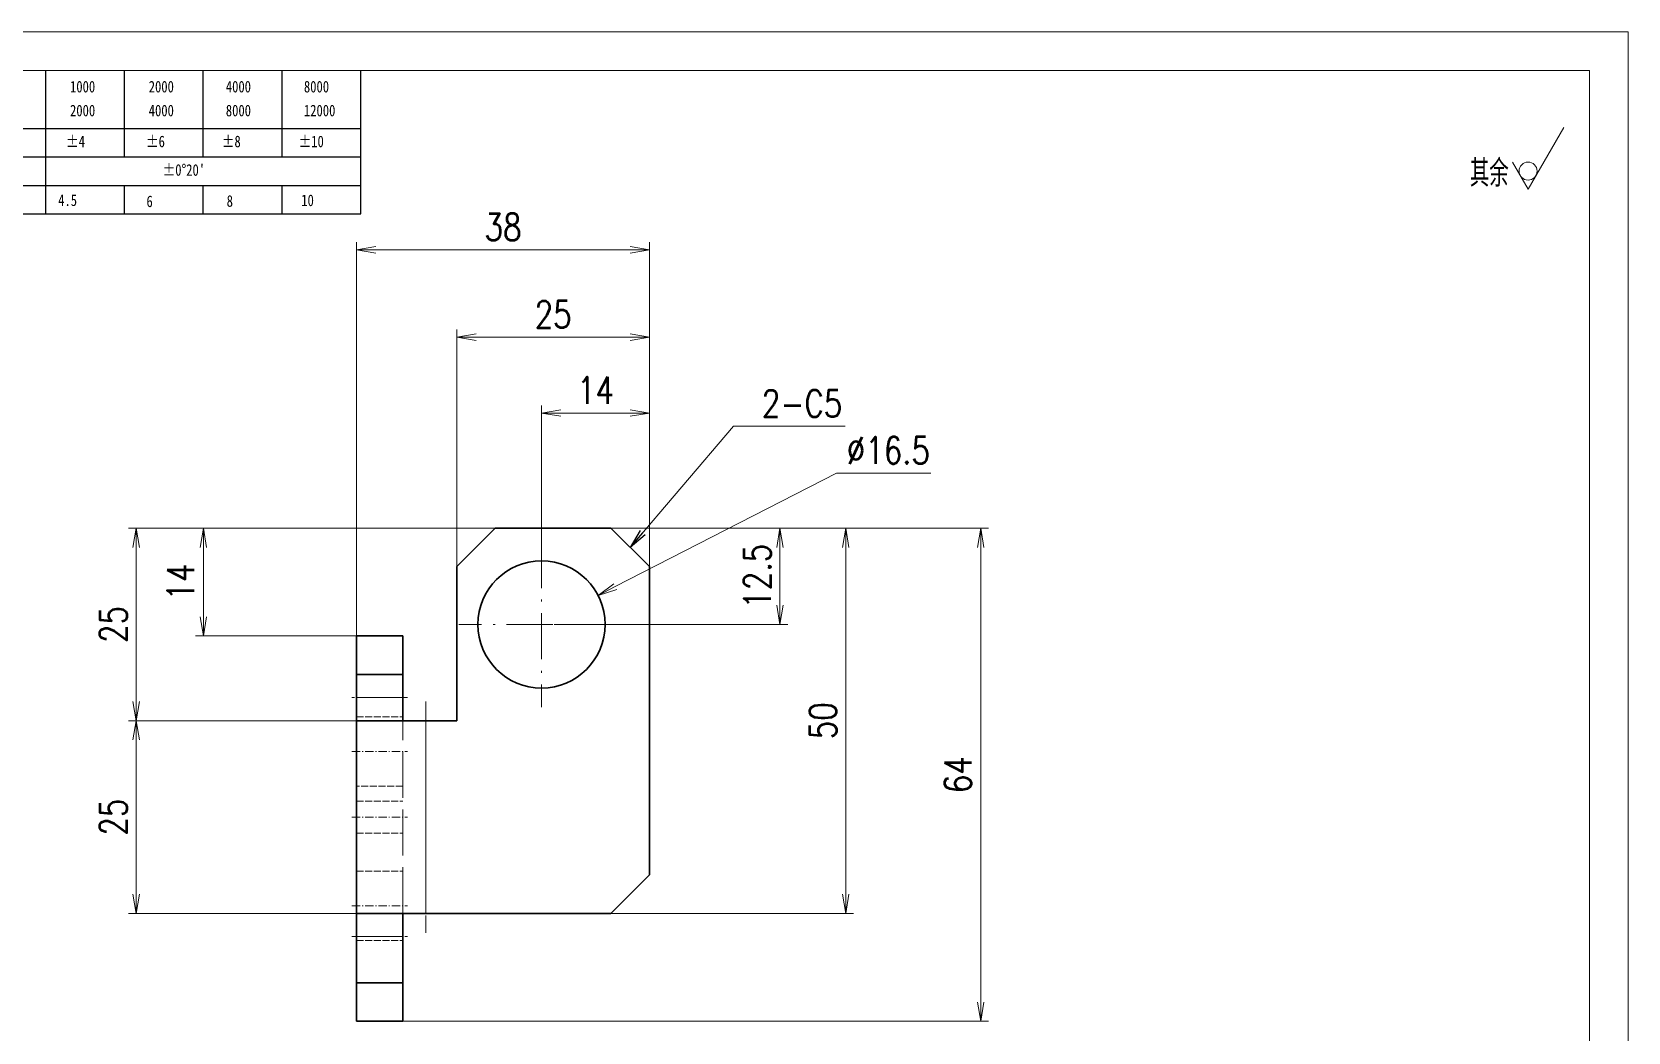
# Model space of a CAD drawing. Header units: millimetres. Extents: x 30878 to 98787, y -104020 to -37329.
# Drawn here: x 31611.5 to 31818.5, y -50974 to -50844.3 of the extents above; entities that cross this region are included whole.
import ezdxf

# ---------------------------------------------------------------- set-up
doc = ezdxf.new("R2010")
doc.units = ezdxf.units.MM
doc.header["$LTSCALE"] = 0.5
for name, pattern in [('AM_ISO02W050x2', [3.75, 3, -0.75]), ('AM_ISO08W050x2', [9, 6, -0.75, 1.5, -0.75]), ('DASHDOT', [18.5, 12, -3, 0.5, -3]), ('DASHED', [15, 12, -3]), ('DOT2', [0.125, 0, -0.125])]:
    doc.linetypes.add(name, pattern=pattern)
for name, color, linetype, lineweight in [('中心线', 2, 'AM_ISO08W050x2', 18), ('图框', 7, 'Continuous', 18), ('标注线', 3, 'Continuous', 18), ('虚线', 1, 'AM_ISO02W050x2', 18)]:
    doc.layers.add(name, color=color, linetype=linetype, lineweight=lineweight)
doc.layers.add('图\\M+19E79\\M+195B6\\M+18E9A', color=7, linetype='Continuous')
doc.layers.add('打印', color=7, linetype='Continuous', lineweight=15, plot=False)
doc.layers.add('打印-禁用', color=7, linetype='Continuous', lineweight=15, plot=False)
doc.styles.add('DIM', font='romans.shx', dxfattribs={"width": 0.8, "bigfont": 'bigfont.shx'})
doc.styles.add('国标', font='simfang.ttf', dxfattribs={"width": 0.8})
doc.styles.add('机械长仿宋', font='gbenor.shx', dxfattribs={"height": 1, "bigfont": 'gbcbig.shx'})
doc.dimstyles.new('DEH 1-1', dxfattribs={"dimtxt": 3.5, "dimasz": 2.5, "dimexe": 1, "dimexo": 0, "dimgap": 1.2, "dimtad": 1, "dimtoh": 1, "dimdsep": 46, "dimtxsty": 'DIM', "dimblk": 'OPEN', "dimcen": 0, "dimclrd": 8, "dimclre": 8, "dimclrt": 2, "dimazin": 2, "dimtfac": 0.5, "dimtmove": 0, "dimatfit": 3, "dimldrblk": 'OPEN', "dimfxl": 0, "dimtolj": 2, "dimlwd": 18, "dimlwe": 18, "dimarcsym": 0})
doc.dimstyles.new('DEH 1-1$0', dxfattribs={"dimtxt": 3.5, "dimasz": 2.5, "dimexe": 1, "dimexo": 0, "dimgap": 1.2, "dimtad": 1, "dimzin": 9, "dimdsep": 46, "dimtxsty": 'DIM', "dimblk": 'OPEN', "dimcen": 0, "dimclrd": 8, "dimclre": 8, "dimclrt": 2, "dimazin": 2, "dimtfac": 0.5, "dimtmove": 0, "dimatfit": 3, "dimldrblk": 'OPEN', "dimfxl": 0, "dimtolj": 2, "dimlwd": 18, "dimlwe": 18, "dimarcsym": 0})
doc.dimstyles.new('DEH 1-1$3', dxfattribs={"dimtxt": 3.5, "dimasz": 2.5, "dimexe": 1, "dimexo": 0, "dimgap": 1.2, "dimtad": 1, "dimtoh": 1, "dimdsep": 46, "dimtxsty": 'DIM', "dimblk": 'OPEN', "dimcen": 0, "dimclrd": 8, "dimclre": 8, "dimclrt": 2, "dimazin": 2, "dimtfac": 0.5, "dimtofl": 0, "dimtmove": 0, "dimatfit": 3, "dimldrblk": 'OPEN', "dimfxl": 0, "dimtolj": 2, "dimlwd": 18, "dimlwe": 18, "dimarcsym": 0})

# ---------------------------------------------------------------- blocks, each defined once
blk = doc.blocks.new('GZDEH零件A3图框V01版')
at = {"layer": '图\\M+19E79\\M+195B6\\M+18E9A', "color": 9}
for p, q in [((3072.2, -1561.98), (3072.2, -1554.46)), ((3082.42, -1561.98), (3082.42, -1554.46)), ((3092.64, -1561.98), (3092.64, -1554.46)), ((3102.86, -1561.98), (3102.86, -1554.46)), ((3113.09, -1573.08), (3113.09, -1554.46)), ((2996.09, -1561.98), (3113.09, -1561.98)), ((3072.2, -1573.08), (3072.2, -1561.98)), ((3082.42, -1565.68), (3082.42, -1561.98)), ((3092.64, -1565.68), (3092.64, -1561.98)), ((3102.86, -1565.68), (3102.86, -1561.98)), ((2996.09, -1565.68), (3113.09, -1565.68)), ((2996.09, -1569.38), (3113.09, -1569.38)), ((3082.42, -1573.08), (3082.42, -1569.48)), ((3092.64, -1573.08), (3092.64, -1569.38)), ((3102.86, -1573.08), (3102.86, -1569.38)), ((2990.09, -1573.08), (3113.09, -1573.08))]:
    blk.add_line(p, q, dxfattribs=at)
at = {"layer": '图框', "linetype": 'Continuous'}
for p, q in [((3272.49, -1554.46), (2882.49, -1554.46)), ((3272.49, -1832.96), (3272.49, -1554.46))]:
    blk.add_line(p, q, dxfattribs=at)
at = {"layer": '打印-禁用', "linetype": 'Continuous'}
for p, q in [((3277.49, -1549.46), (2857.49, -1549.46)), ((3277.49, -1846.46), (3277.49, -1549.46))]:
    blk.add_line(p, q, dxfattribs=at)
at = {"layer": '图\\M+19E79\\M+195B6\\M+18E9A', "color": 9, "style": '国标', "width": 0.8}
for s, p in [('1000', (3075.36, -1557.31)), ('2000', (3085.57, -1557.31)), ('4000', (3095.57, -1557.31)), ('8000', (3105.7, -1557.31)), ('2000', (3075.36, -1560.41)), ('4000', (3085.57, -1560.41)), ('8000', (3095.57, -1560.41)), ('12000', (3105.7, -1560.41)), ('±4', (3074.85, -1564.42)), ('±6', (3085.22, -1564.42)), ('±8', (3095.06, -1564.42)), ('±10', (3105.02, -1564.42)), ("±0%%D20'", (3087.38, -1568.12)), ('4.5', (3073.82, -1572.05)), ('6', (3085.28, -1572.19)), ('8', (3095.68, -1572.15)), ('10', (3105.36, -1572.06))]:
    blk.add_text(s, height=1.5, dxfattribs=at).set_placement(p)
blk = doc.blocks.new('DEH A3')
at = {"layer": '图框'}
blk.add_blockref('GZDEH零件A3图框V01版', (-2857.49, 1846.46), dxfattribs=at)
blk = doc.blocks.new('FINISHER_NON')
at = {"layer": '标注线'}
for p, q in [((0, 0), (4.62, 8)), ((-2.02, 3.5), (0, 0))]:
    blk.add_line(p, q, dxfattribs=at)
blk.add_circle((0, 2.33), 1.17, dxfattribs=at)
blk = doc.blocks.new('其余不去材料')
at = {"layer": '标注线'}
blk.add_blockref('FINISHER_NON', (0, 0), dxfattribs=at)
at = {"layer": '标注线', "color": 7, "linetype": 'DOT2', "style": '机械长仿宋'}
blk.add_text('其余', height=3.5, dxfattribs=at).set_placement((-7.56, 0.3))
blk = doc.blocks.new('_Open')
at = {"color": 0, "linetype": 'ByBlock', "lineweight": -2}
for p, q in [((-1, 0.167), (0, 0)), ((-1, -0.167), (0, 0)), ((0, 0), (-1, 0))]:
    blk.add_line(p, q, dxfattribs=at)
blk = doc.blocks.new('*D50')
at = {"layer": 'Defpoints', "color": 0, "transparency": 16777216}
for p in [(31691.59, -50872.53), (31691.59, -50913.64), (31653.59, -50922.64)]:
    blk.add_point(p, dxfattribs=at)
at = {"layer": '标注线', "color": 8, "lineweight": 18, "transparency": 16777216}
for p, q in [((31653.59, -50922.64), (31653.59, -50871.53)), ((31691.59, -50913.64), (31691.59, -50871.53)), ((31656.09, -50872.53), (31689.09, -50872.53))]:
    blk.add_line(p, q, dxfattribs=at)
at = {"layer": '标注线', "color": 8, "lineweight": 18, "transparency": 16777216, "xscale": 2.5, "yscale": 2.5, "zscale": 2.5, "rotation": 180}
blk.add_blockref('_Open', (31653.59, -50872.53), dxfattribs=at)
at = {"layer": '标注线', "color": 8, "lineweight": 18, "transparency": 16777216, "xscale": 2.5, "yscale": 2.5, "zscale": 2.5}
blk.add_blockref('_Open', (31691.59, -50872.53), dxfattribs=at)
at = {"layer": '标注线', "color": 2, "transparency": 16777216, "insert": (31672.59, -50869.58), "char_height": 3.5, "attachment_point": 5, "style": 'DIM'}
blk.add_mtext('\\A2;38', dxfattribs=at)
blk = doc.blocks.new('*D51')
at = {"layer": 'Defpoints', "color": 0, "transparency": 16777216}
for p in [(31666.59, -50883.87), (31666.59, -50913.64), (31691.59, -50913.64)]:
    blk.add_point(p, dxfattribs=at)
at = {"layer": '标注线', "color": 8, "lineweight": 18, "transparency": 16777216}
for p, q in [((31666.59, -50913.64), (31666.59, -50882.87)), ((31689.09, -50883.87), (31669.09, -50883.87)), ((31691.59, -50913.64), (31691.59, -50882.87))]:
    blk.add_line(p, q, dxfattribs=at)
at = {"layer": '标注线', "color": 8, "lineweight": 18, "transparency": 16777216, "xscale": 2.5, "yscale": 2.5, "zscale": 2.5, "rotation": 180}
blk.add_blockref('_Open', (31666.59, -50883.87), dxfattribs=at)
at = {"layer": '标注线', "color": 8, "lineweight": 18, "transparency": 16777216, "xscale": 2.5, "yscale": 2.5, "zscale": 2.5}
blk.add_blockref('_Open', (31691.59, -50883.87), dxfattribs=at)
at = {"layer": '标注线', "color": 2, "transparency": 16777216, "insert": (31679.09, -50880.92), "char_height": 3.5, "attachment_point": 5, "style": 'DIM'}
blk.add_mtext('\\A2;25', dxfattribs=at)
blk = doc.blocks.new('*D52')
at = {"layer": 'Defpoints', "color": 0, "transparency": 16777216}
for p in [(31686.59, -50908.64), (31659.59, -50972.64), (31734.56, -50972.64)]:
    blk.add_point(p, dxfattribs=at)
at = {"layer": '标注线', "color": 8, "lineweight": 18, "transparency": 16777216}
for p, q in [((31686.59, -50908.64), (31735.56, -50908.64)), ((31734.56, -50911.14), (31734.56, -50970.14)), ((31659.59, -50972.64), (31735.56, -50972.64))]:
    blk.add_line(p, q, dxfattribs=at)
at = {"layer": '标注线', "color": 8, "lineweight": 18, "transparency": 16777216, "xscale": 2.5, "yscale": 2.5, "zscale": 2.5}
for p, rotation in [((31734.56, -50908.64), 90), ((31734.56, -50972.64), 270)]:
    blk.add_blockref('_Open', p, dxfattribs=dict(at, rotation=rotation))
at = {"layer": '标注线', "color": 2, "transparency": 16777216, "insert": (31731.61, -50940.64), "char_height": 3.5, "attachment_point": 5, "rotation": 90, "style": 'DIM'}
blk.add_mtext('\\A2;64', dxfattribs=at)
blk = doc.blocks.new('*D53')
at = {"layer": 'Defpoints', "color": 0, "transparency": 16777216}
for p in [(31699.76, -50908.64), (31682.96, -50958.64), (31717.05, -50958.64)]:
    blk.add_point(p, dxfattribs=at)
at = {"layer": '标注线', "color": 8, "lineweight": 18, "transparency": 16777216}
for p, q in [((31699.76, -50908.64), (31718.05, -50908.64)), ((31717.05, -50911.14), (31717.05, -50956.14)), ((31682.96, -50958.64), (31718.05, -50958.64))]:
    blk.add_line(p, q, dxfattribs=at)
at = {"layer": '标注线', "color": 8, "lineweight": 18, "transparency": 16777216, "xscale": 2.5, "yscale": 2.5, "zscale": 2.5}
for p, rotation in [((31717.05, -50908.64), 90), ((31717.05, -50958.64), 270)]:
    blk.add_blockref('_Open', p, dxfattribs=dict(at, rotation=rotation))
at = {"layer": '标注线', "color": 2, "transparency": 16777216, "insert": (31714.1, -50933.64), "char_height": 3.5, "attachment_point": 5, "rotation": 90, "style": 'DIM'}
blk.add_mtext('\\A2;50', dxfattribs=at)
blk = doc.blocks.new('*D54')
at = {"layer": 'Defpoints', "color": 0, "transparency": 16777216}
for p in [(31696.74, -50908.64), (31679.22, -50921.14), (31708.52, -50921.14)]:
    blk.add_point(p, dxfattribs=at)
at = {"layer": '标注线', "color": 8, "lineweight": 18, "transparency": 16777216}
for p, q in [((31696.74, -50908.64), (31709.52, -50908.64)), ((31708.52, -50911.14), (31708.52, -50918.64)), ((31679.22, -50921.14), (31709.52, -50921.14))]:
    blk.add_line(p, q, dxfattribs=at)
at = {"layer": '标注线', "color": 8, "lineweight": 18, "transparency": 16777216, "xscale": 2.5, "yscale": 2.5, "zscale": 2.5}
for p, rotation in [((31708.52, -50908.64), 90), ((31708.52, -50921.14), 270)]:
    blk.add_blockref('_Open', p, dxfattribs=dict(at, rotation=rotation))
at = {"layer": '标注线', "color": 2, "transparency": 16777216, "insert": (31705.57, -50914.89), "char_height": 3.5, "attachment_point": 5, "rotation": 90, "style": 'DIM'}
blk.add_mtext('\\A2;12.5', dxfattribs=at)
blk = doc.blocks.new('*D55')
at = {"layer": 'Defpoints', "color": 0, "transparency": 16777216}
for p in [(31691.59, -50893.72), (31677.59, -50910.42), (31691.59, -50913.64)]:
    blk.add_point(p, dxfattribs=at)
at = {"layer": '标注线', "color": 8, "lineweight": 18, "transparency": 16777216}
for p, q in [((31677.59, -50910.42), (31677.59, -50892.72)), ((31680.09, -50893.72), (31689.09, -50893.72)), ((31691.59, -50913.64), (31691.59, -50892.72))]:
    blk.add_line(p, q, dxfattribs=at)
at = {"layer": '标注线', "color": 8, "lineweight": 18, "transparency": 16777216, "xscale": 2.5, "yscale": 2.5, "zscale": 2.5, "rotation": 180}
blk.add_blockref('_Open', (31677.59, -50893.72), dxfattribs=at)
at = {"layer": '标注线', "color": 8, "lineweight": 18, "transparency": 16777216, "xscale": 2.5, "yscale": 2.5, "zscale": 2.5}
blk.add_blockref('_Open', (31691.59, -50893.72), dxfattribs=at)
at = {"layer": '标注线', "color": 2, "transparency": 16777216, "insert": (31684.59, -50890.77), "char_height": 3.5, "attachment_point": 5, "style": 'DIM'}
blk.add_mtext('\\A2;14', dxfattribs=at)
blk = doc.blocks.new('*D56')
at = {"layer": 'Defpoints', "color": 0, "transparency": 16777216}
for p in [(31684.92, -50917.38), (31670.25, -50924.91)]:
    blk.add_point(p, dxfattribs=at)
at = {"layer": '标注线', "color": 8, "lineweight": 18, "transparency": 16777216}
for p, q in [((31715.84, -50901.51), (31687.15, -50916.24)), ((31728.11, -50901.51), (31715.84, -50901.51))]:
    blk.add_line(p, q, dxfattribs=at)
at = {"layer": '标注线', "color": 8, "lineweight": 18, "transparency": 16777216, "xscale": 2.5, "yscale": 2.5, "zscale": 2.5, "rotation": 207.1677624086692}
blk.add_blockref('_Open', (31684.92, -50917.38), dxfattribs=at)
at = {"layer": '标注线', "color": 2, "transparency": 16777216, "insert": (31722.58, -50898.56), "char_height": 3.5, "attachment_point": 5, "style": 'DIM'}
blk.add_mtext('\\A2;∅16.5', dxfattribs=at)
blk = doc.blocks.new('*D60')
at = {"layer": 'Defpoints', "color": 0, "transparency": 16777216}
for p in [(31674.89, -50908.64), (31625, -50933.64), (31666.59, -50933.64)]:
    blk.add_point(p, dxfattribs=at)
at = {"layer": '标注线', "color": 8, "lineweight": 18, "transparency": 16777216}
for p, q in [((31674.89, -50908.64), (31624, -50908.64)), ((31625, -50911.14), (31625, -50931.14)), ((31666.59, -50933.64), (31624, -50933.64))]:
    blk.add_line(p, q, dxfattribs=at)
at = {"layer": '标注线', "color": 8, "lineweight": 18, "transparency": 16777216, "xscale": 2.5, "yscale": 2.5, "zscale": 2.5}
for p, rotation in [((31625, -50908.64), 90), ((31625, -50933.64), 270)]:
    blk.add_blockref('_Open', p, dxfattribs=dict(at, rotation=rotation))
at = {"layer": '标注线', "color": 2, "transparency": 16777216, "insert": (31622.05, -50921.14), "char_height": 3.5, "attachment_point": 5, "rotation": 90, "style": 'DIM'}
blk.add_mtext('\\A2;25', dxfattribs=at)
blk = doc.blocks.new('*D61')
at = {"layer": 'Defpoints', "color": 0, "transparency": 16777216}
for p in [(31633.71, -50908.64), (31649.45, -50908.64), (31656.59, -50922.64)]:
    blk.add_point(p, dxfattribs=at)
at = {"layer": '标注线', "color": 8, "lineweight": 18, "transparency": 16777216}
for p, q in [((31649.45, -50908.64), (31632.71, -50908.64)), ((31633.71, -50920.14), (31633.71, -50911.14)), ((31656.59, -50922.64), (31632.71, -50922.64))]:
    blk.add_line(p, q, dxfattribs=at)
at = {"layer": '标注线', "color": 8, "lineweight": 18, "transparency": 16777216, "xscale": 2.5, "yscale": 2.5, "zscale": 2.5}
for p, rotation in [((31633.71, -50908.64), 90), ((31633.71, -50922.64), 270)]:
    blk.add_blockref('_Open', p, dxfattribs=dict(at, rotation=rotation))
at = {"layer": '标注线', "color": 2, "transparency": 16777216, "insert": (31630.76, -50915.64), "char_height": 3.5, "attachment_point": 5, "rotation": 90, "style": 'DIM'}
blk.add_mtext('\\A2;14', dxfattribs=at)
blk = doc.blocks.new('*D62')
at = {"layer": 'Defpoints', "color": 0, "transparency": 16777216}
for p in [(31637.94, -50933.64), (31625, -50958.64), (31666.65, -50958.64)]:
    blk.add_point(p, dxfattribs=at)
at = {"layer": '标注线', "color": 8, "lineweight": 18, "transparency": 16777216}
for p, q in [((31637.94, -50933.64), (31624, -50933.64)), ((31625, -50936.14), (31625, -50956.14)), ((31666.65, -50958.64), (31624, -50958.64))]:
    blk.add_line(p, q, dxfattribs=at)
at = {"layer": '标注线', "color": 8, "lineweight": 18, "transparency": 16777216, "xscale": 2.5, "yscale": 2.5, "zscale": 2.5}
for p, rotation in [((31625, -50933.64), 90), ((31625, -50958.64), 270)]:
    blk.add_blockref('_Open', p, dxfattribs=dict(at, rotation=rotation))
at = {"layer": '标注线', "color": 2, "transparency": 16777216, "insert": (31622.05, -50946.14), "char_height": 3.5, "attachment_point": 5, "rotation": 90, "style": 'DIM'}
blk.add_mtext('\\A2;25', dxfattribs=at)

msp = doc.modelspace()

# ---------------------------------------------------------------- linework, layer by layer
at = {"color": 7, "lineweight": 35, "ltscale": 0.176777}
for p, q in [((31671.585, -50908.644), (31666.585, -50913.644)), ((31691.585, -50913.644), (31686.585, -50908.644)), ((31691.585, -50953.644), (31686.585, -50958.644))]:
    msp.add_line(p, q, dxfattribs=at)
at = {"color": 7, "lineweight": 35, "ltscale": 0.375}
msp.add_line((31671.585, -50908.644), (31686.585, -50908.644), dxfattribs=at)
at = {"color": 7, "lineweight": 35}
for p, q in [((31666.585, -50913.644), (31666.585, -50933.644)), ((31691.585, -50913.644), (31691.585, -50953.644)), ((31653.585, -50933.644), (31653.585, -50958.644)), ((31686.585, -50958.644), (31662.585, -50958.644))]:
    msp.add_line(p, q, dxfattribs=at)
at = {"color": 7, "lineweight": 35, "ltscale": 0.125}
for p, q in [((31653.585, -50922.644), (31653.585, -50927.644)), ((31659.585, -50922.644), (31659.585, -50927.644)), ((31653.585, -50972.644), (31653.585, -50967.644)), ((31659.585, -50972.644), (31659.585, -50967.644))]:
    msp.add_line(p, q, dxfattribs=at)
at = {"color": 7, "lineweight": 35, "ltscale": 0.15}
for p, q in [((31653.585, -50922.644), (31659.585, -50922.644)), ((31659.585, -50927.644), (31653.585, -50927.644)), ((31653.585, -50961.644), (31653.585, -50967.644)), ((31659.585, -50961.644), (31659.585, -50967.644)), ((31653.585, -50967.644), (31659.585, -50967.644)), ((31653.585, -50972.644), (31659.585, -50972.644))]:
    msp.add_line(p, q, dxfattribs=at)
at = {"color": 7, "lineweight": 35, "ltscale": 0.075}
for p, q in [((31653.585, -50927.644), (31653.585, -50930.644)), ((31659.585, -50927.644), (31659.585, -50930.644)), ((31653.585, -50930.644), (31653.585, -50933.644)), ((31659.585, -50933.644), (31659.585, -50930.644)), ((31653.585, -50958.644), (31653.585, -50961.644)), ((31659.585, -50961.644), (31659.585, -50958.644))]:
    msp.add_line(p, q, dxfattribs=at)
at = {"color": 7, "lineweight": 13, "ltscale": 0.15}
for p, q in [((31659.585, -50930.644), (31653.585, -50930.644)), ((31653.585, -50961.644), (31659.585, -50961.644))]:
    msp.add_line(p, q, dxfattribs=at)
at = {"color": 7, "lineweight": 35, "ltscale": 0.225}
for p, q in [((31653.585, -50933.644), (31662.585, -50933.644)), ((31662.585, -50958.644), (31653.585, -50958.644))]:
    msp.add_line(p, q, dxfattribs=at)
at = {"color": 7, "lineweight": 35, "ltscale": 0.1}
msp.add_line((31666.585, -50933.644), (31662.585, -50933.644), dxfattribs=at)
at = {"color": 7, "lineweight": 13}
msp.add_line((31662.585, -50933.644), (31662.585, -50958.644), dxfattribs=at)
at = {"color": 7, "lineweight": 35}
msp.add_circle((31677.585, -50921.144), 8.25, dxfattribs=at)
at = {"layer": '中心线', "linetype": 'DASHDOT', "lineweight": 13}
for p, q in [((31677.585, -50910.419), (31677.585, -50931.869)), ((31688.31, -50921.144), (31666.86, -50921.144)), ((31662.585, -50931.144), (31662.585, -50961.144))]:
    msp.add_line(p, q, dxfattribs=at)
at = {"layer": '中心线', "linetype": 'DASHDOT', "lineweight": 13, "ltscale": 0.180011}
msp.add_line((31660.185, -50930.644), (31652.985, -50930.644), dxfattribs=at)
at = {"layer": '中心线', "linetype": 'DASHDOT', "lineweight": 13, "ltscale": 0.179999}
for p, q in [((31652.985, -50937.644), (31660.185, -50937.644)), ((31652.985, -50946.144), (31660.185, -50946.144)), ((31652.985, -50957.644), (31660.185, -50957.644)), ((31652.985, -50961.644), (31660.185, -50961.644))]:
    msp.add_line(p, q, dxfattribs=at)
at = {"layer": '打印'}
msp.add_lwpolyline([(31398.544, -50844.256), (31818.544, -50844.256), (31818.544, -51141.256), (31398.544, -51141.256)], close=True, dxfattribs=at)
at = {"layer": '虚线', "linetype": 'DASHED', "lineweight": 13, "ltscale": 0.15}
for p, q in [((31659.585, -50927.644), (31653.585, -50927.644)), ((31653.585, -50933.144), (31659.585, -50933.144)), ((31659.585, -50942.144), (31653.585, -50942.144)), ((31653.585, -50944.077), (31659.585, -50944.077)), ((31653.585, -50944.077), (31659.585, -50944.077)), ((31653.585, -50948.211), (31659.585, -50948.211)), ((31653.585, -50948.211), (31659.585, -50948.211)), ((31653.585, -50953.144), (31659.585, -50953.144)), ((31653.585, -50962.144), (31659.585, -50962.144)), ((31659.585, -50967.644), (31653.585, -50967.644))]:
    msp.add_line(p, q, dxfattribs=at)
at = {"layer": '虚线', "linetype": 'DASHED', "lineweight": 13}
for p, q in [((31659.585, -50958.644), (31659.585, -50933.644)), ((31662.585, -50958.644), (31662.585, -50933.644))]:
    msp.add_line(p, q, dxfattribs=at)

# ---------------------------------------------------------------- block references
at = {"layer": '图框'}
msp.add_blockref('DEH A3', (31398.544, -51141.256), dxfattribs=at)
at = {"layer": '标注线'}
msp.add_blockref('其余不去材料', (31805.576, -50864.644), dxfattribs=at)

# ---------------------------------------------------------------- texts
at = {"layer": '标注线', "color": 2, "insert": (31706.166, -50894.226), "char_height": 3.5, "attachment_point": 7, "style": 'DIM'}
msp.add_mtext('\\A2;2-C5', dxfattribs=at)

# ---------------------------------------------------------------- dimensions: what is measured, and where the dimension line sits
at = {"layer": '标注线'}
for base, p1, p2, picture, middle in [((31691.585, -50872.527), (31653.585, -50922.644), (31691.585, -50913.644), '*D50', (31672.585, -50869.577)), ((31666.585, -50883.872), (31691.585, -50913.644), (31666.585, -50913.644), '*D51', (31679.085, -50880.922)), ((31691.585, -50893.724), (31677.585, -50910.419), (31691.585, -50913.644), '*D55', (31684.585, -50890.774))]:
    dim = msp.add_linear_dim(base=base, p1=p1, p2=p2, dimstyle='DEH 1-1$0', override={"dimarcsym": 1}, dxfattribs=at)
    dim.commit()
    dim.dimension.update_dxf_attribs({"geometry": picture, "text_midpoint": middle})
dim = msp.add_diameter_dim_2p(p1=(31670.245, -50924.911), p2=(31684.925, -50917.377), dimstyle='DEH 1-1$3', override={"dimarcsym": 1}, dxfattribs=at)
dim.commit()
dim.dimension.update_dxf_attribs({"geometry": '*D56', "text_midpoint": (31722.577, -50901.509), "dimtype": 163})
for base, p1, p2, picture, middle in [((31625.003, -50933.644), (31674.889, -50908.644), (31666.585, -50933.644), '*D60', (31622.053, -50921.144)), ((31633.71, -50908.644), (31656.585, -50922.644), (31649.446, -50908.644), '*D61', (31630.76, -50915.644)), ((31734.564, -50972.644), (31686.585, -50908.644), (31659.585, -50972.644), '*D52', (31731.614, -50940.644)), ((31708.52, -50921.144), (31696.739, -50908.644), (31679.221, -50921.144), '*D54', (31705.57, -50914.894)), ((31717.047, -50958.644), (31699.765, -50908.644), (31682.958, -50958.644), '*D53', (31714.097, -50933.644)), ((31625.003, -50958.644), (31637.943, -50933.644), (31666.651, -50958.644), '*D62', (31622.053, -50946.144))]:
    dim = msp.add_linear_dim(base=base, p1=p1, p2=p2, angle=90, dimstyle='DEH 1-1$0', override={"dimarcsym": 1}, dxfattribs=at)
    dim.commit()
    dim.dimension.update_dxf_attribs({"geometry": picture, "text_midpoint": middle})

# ---------------------------------------------------------------- leaders
at = {"layer": '标注线', "annotation_type": 0, "has_hookline": 1, "hookline_direction": 0, "text_width": 10.8}
msp.add_leader([(31689.085, -50911.144), (31702.482, -50895.426), (31704.966, -50895.426)], dimstyle='DEH 1-1', override={"dimarcsym": 1}, dxfattribs=at)

doc.saveas('drawing.dxf')
